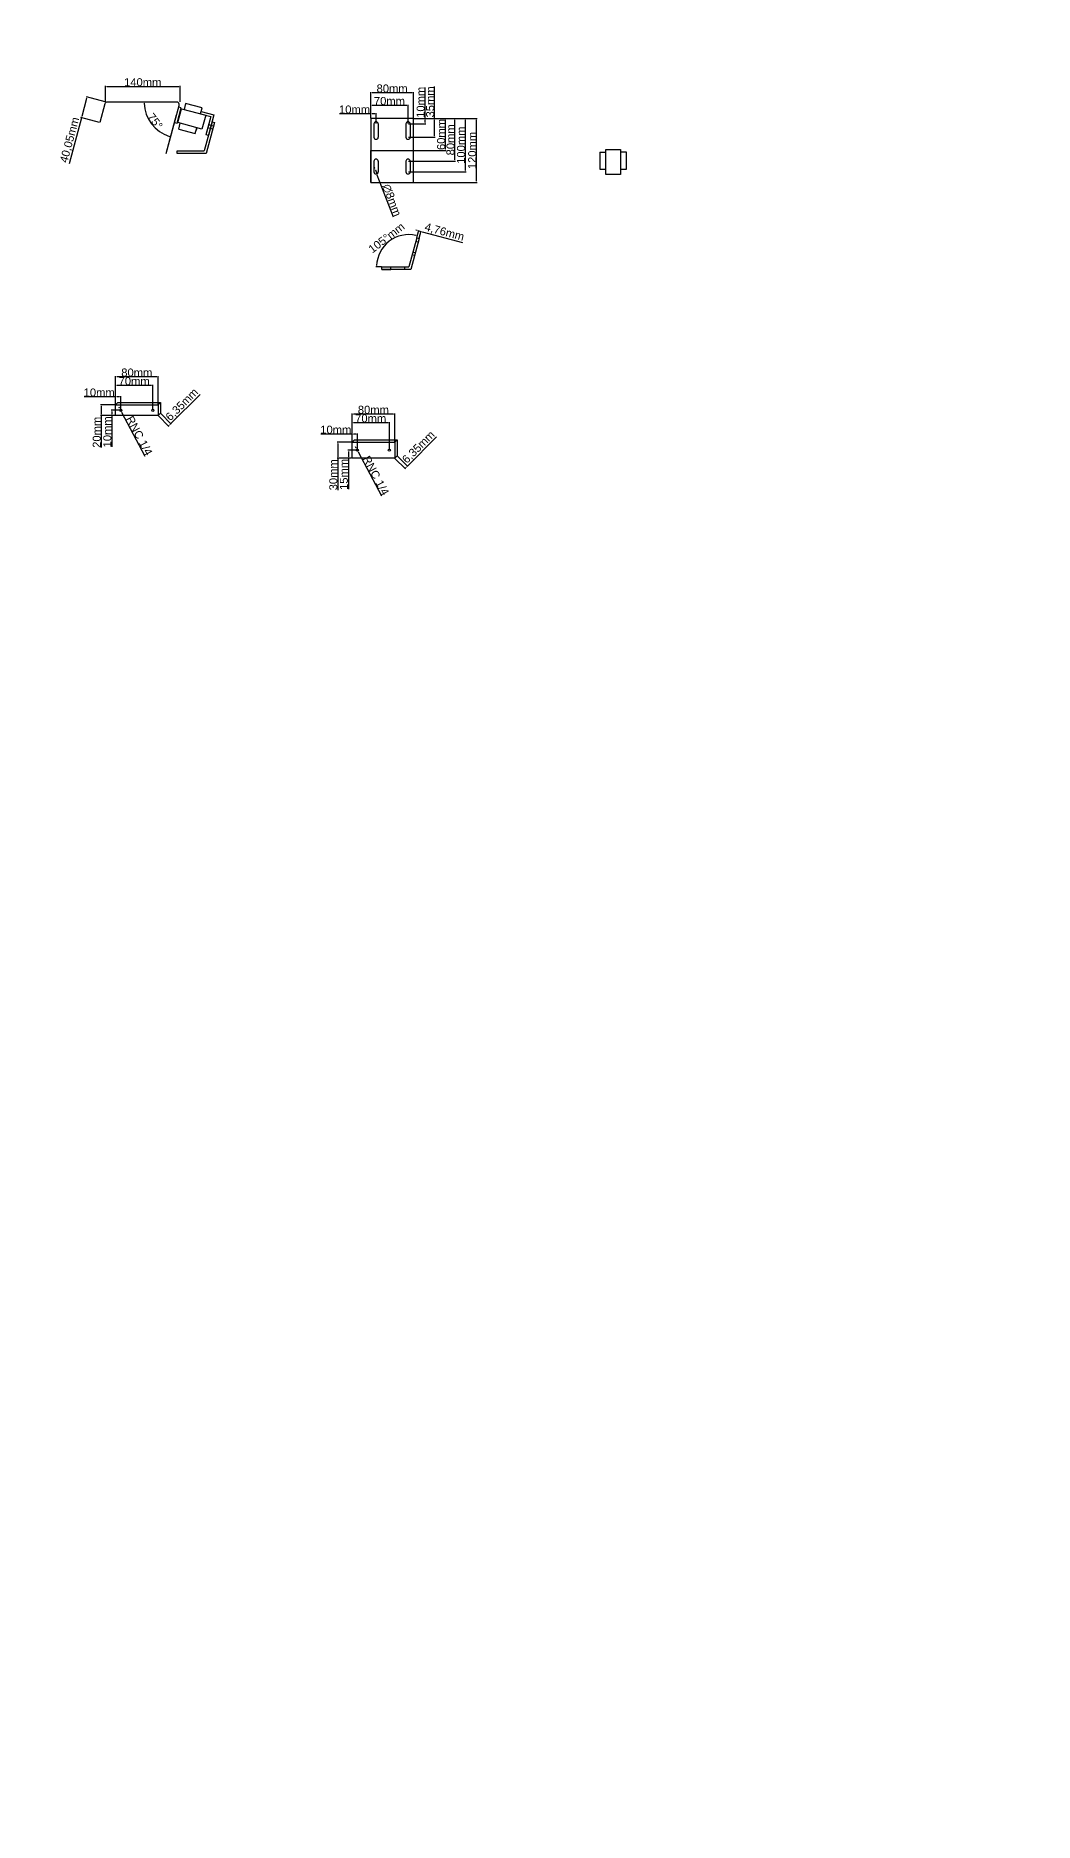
# Model space of a CAD drawing. Header units: centimetres. Extents: x -10816 to 16897, y 31630 to 109107.
# Drawn here: x 11284 to 13155, y 54789 to 58139 of the extents above; entities that cross this region are included whole.
import ezdxf

# ---------------------------------------------------------------- set-up
doc = ezdxf.new("R2010")
doc.units = ezdxf.units.CM
doc.header["$LTSCALE"] = 0.5
doc.styles.get("Standard").update_dxf_attribs({"font": 'arial.ttf'})
doc.dimstyles.new('ISO-25', dxfattribs={"dimtxt": 15, "dimasz": 2.5, "dimexe": 1.25, "dimexo": 0.625, "dimtad": 1, "dimtxsty": 'Standard', "dimcen": 2.5, "dimclrd": 1, "dimclre": 1, "dimadec": 0, "dimazin": 0, "dimtfac": 1, "dimtmove": 0, "dimatfit": 3, "dimfxl": 1, "dimarcsym": 0})

# ---------------------------------------------------------------- blocks, each defined once
blk = doc.blocks.new('*D333')
at = {"color": 1, "lineweight": -2, "transparency": 16777216}
for p, q in [((11433.1, 57446.6), (11405.8, 57446.6)), ((11433.1, 57426.6), (11405.8, 57426.6)), ((11407.1, 57444.1), (11407.1, 57429.1)), ((11407.1, 57426.6), (11407.1, 57366.6))]:
    blk.add_line(p, q, dxfattribs=at)
at = {"color": 1, "transparency": 16777216}
for points in [[(11406.6, 57444.1), (11407.5, 57444.1), (11407.1, 57446.6)], [(11406.6, 57429.1), (11407.5, 57429.1), (11407.1, 57426.6)]]:
    blk.add_solid(points, dxfattribs=at)
at = {"layer": 'Defpoints', "color": 0, "transparency": 16777216}
for p in [(11433.8, 57446.6), (11407.1, 57426.6), (11433.8, 57426.6)]:
    blk.add_point(p, dxfattribs=at)
at = {"color": 0, "transparency": 16777216, "insert": (11398.8, 57395.4), "char_height": 15, "attachment_point": 5, "rotation": 90}
blk.add_mtext('20mm', dxfattribs=at)
blk = doc.blocks.new('*D334')
at = {"color": 1, "lineweight": -2, "transparency": 16777216}
for p, q in [((11537.6, 57411.8), (11592.3, 57466.4)), ((11514.2, 57426.2), (11534, 57406.4)), ((11518.7, 57430.7), (11538.5, 57410.9)), ((11534.9, 57409), (11535.8, 57410))]:
    blk.add_line(p, q, dxfattribs=at)
at = {"color": 1, "transparency": 16777216}
for points in [[(11535.6, 57410.3), (11536.1, 57409.7), (11537.6, 57411.8)], [(11534.6, 57409.3), (11535.2, 57408.7), (11533.1, 57407.3)]]:
    blk.add_solid(points, dxfattribs=at)
at = {"layer": 'Defpoints', "color": 0, "transparency": 16777216}
for p in [(11513.8, 57426.6), (11518.2, 57431.1), (11537.6, 57411.8)]:
    blk.add_point(p, dxfattribs=at)
at = {"color": 0, "transparency": 16777216, "insert": (11559, 57446.8), "char_height": 15, "attachment_point": 5, "rotation": 45}
blk.add_mtext('6,35mm', dxfattribs=at)
blk = doc.blocks.new('*D335')
at = {"color": 1, "lineweight": -2, "transparency": 16777216}
for p, q in [((11433.8, 57461.7), (11375.4, 57461.7)), ((11433.8, 57447.3), (11433.8, 57463)), ((11441.3, 57461.7), (11436.3, 57461.7)), ((11443.8, 57437.3), (11443.8, 57463))]:
    blk.add_line(p, q, dxfattribs=at)
at = {"color": 1, "transparency": 16777216}
for points in [[(11436.3, 57462.1), (11436.3, 57461.3), (11433.8, 57461.7)], [(11441.3, 57462.1), (11441.3, 57461.3), (11443.8, 57461.7)]]:
    blk.add_solid(points, dxfattribs=at)
at = {"layer": 'Defpoints', "color": 0, "transparency": 16777216}
for p in [(11433.8, 57461.7), (11433.8, 57446.6), (11443.8, 57436.6)]:
    blk.add_point(p, dxfattribs=at)
at = {"color": 0, "transparency": 16777216, "insert": (11403.3, 57470), "char_height": 15, "attachment_point": 5}
blk.add_mtext('10mm', dxfattribs=at)
blk = doc.blocks.new('*D336')
at = {"color": 1, "lineweight": -2, "transparency": 16777216}
for p, q in [((11433.8, 57447.3), (11433.8, 57484.3)), ((11501.3, 57483.1), (11436.3, 57483.1)), ((11503.8, 57437.3), (11503.8, 57484.3))]:
    blk.add_line(p, q, dxfattribs=at)
at = {"color": 1, "transparency": 16777216}
for points in [[(11436.3, 57483.5), (11436.3, 57482.6), (11433.8, 57483.1)], [(11501.3, 57483.5), (11501.3, 57482.6), (11503.8, 57483.1)]]:
    blk.add_solid(points, dxfattribs=at)
at = {"layer": 'Defpoints', "color": 0, "transparency": 16777216}
for p in [(11433.8, 57483.1), (11433.8, 57446.6), (11503.8, 57436.6)]:
    blk.add_point(p, dxfattribs=at)
at = {"color": 0, "transparency": 16777216, "insert": (11468.8, 57491.3), "char_height": 15, "attachment_point": 5}
blk.add_mtext('70mm', dxfattribs=at)
blk = doc.blocks.new('*D337')
at = {"color": 1, "lineweight": -2, "transparency": 16777216}
for p, q in [((11433.8, 57447.3), (11433.8, 57500.4)), ((11511.3, 57499.1), (11436.3, 57499.1)), ((11513.8, 57447.3), (11513.8, 57500.4))]:
    blk.add_line(p, q, dxfattribs=at)
at = {"color": 1, "transparency": 16777216}
for points in [[(11436.3, 57499.5), (11436.3, 57498.7), (11433.8, 57499.1)], [(11511.3, 57499.5), (11511.3, 57498.7), (11513.8, 57499.1)]]:
    blk.add_solid(points, dxfattribs=at)
at = {"layer": 'Defpoints', "color": 0, "transparency": 16777216}
for p in [(11433.8, 57499.1), (11433.8, 57446.6), (11513.8, 57446.6)]:
    blk.add_point(p, dxfattribs=at)
at = {"color": 0, "transparency": 16777216, "insert": (11473.8, 57507.4), "char_height": 15, "attachment_point": 5}
blk.add_mtext('80mm', dxfattribs=at)
blk = doc.blocks.new('*D338')
at = {"color": 1, "lineweight": -2, "transparency": 16777216}
for p, q in [((11443.1, 57436.6), (11425.6, 57436.6)), ((11433.1, 57426.6), (11425.6, 57426.6)), ((11426.9, 57434.1), (11426.9, 57429.1)), ((11426.9, 57426.6), (11426.9, 57368.3))]:
    blk.add_line(p, q, dxfattribs=at)
at = {"color": 1, "transparency": 16777216}
for points in [[(11426.5, 57434.1), (11427.3, 57434.1), (11426.9, 57436.6)], [(11426.5, 57429.1), (11427.3, 57429.1), (11426.9, 57426.6)]]:
    blk.add_solid(points, dxfattribs=at)
at = {"layer": 'Defpoints', "color": 0, "transparency": 16777216}
for p in [(11426.9, 57426.6), (11433.8, 57426.6), (11443.8, 57436.6)]:
    blk.add_point(p, dxfattribs=at)
at = {"color": 0, "transparency": 16777216, "insert": (11418.6, 57396.2), "char_height": 15, "attachment_point": 5, "rotation": 90}
blk.add_mtext('10mm', dxfattribs=at)
blk = doc.blocks.new('*D339')
at = {"color": 1, "lineweight": -2, "transparency": 16777216}
for p, q in [((11441.6, 57440.6), (11440.5, 57442.8)), ((11442.8, 57438.4), (11444.7, 57434.9)), ((11489.6, 57350.2), (11445.9, 57432.7))]:
    blk.add_line(p, q, dxfattribs=at)
at = {"color": 1, "transparency": 16777216}
for points in [[(11442, 57440.8), (11441.3, 57440.4), (11442.8, 57438.4)], [(11446.2, 57432.9), (11445.5, 57432.5), (11444.7, 57434.9)]]:
    blk.add_solid(points, dxfattribs=at)
at = {"layer": 'Defpoints', "color": 0, "transparency": 16777216}
for p in [(11442.8, 57438.4), (11444.7, 57434.9)]:
    blk.add_point(p, dxfattribs=at)
at = {"color": 0, "transparency": 16777216, "insert": (11478.5, 57389), "char_height": 15, "attachment_point": 5, "rotation": 297.9621}
blk.add_mtext('RNC 1/4', dxfattribs=at)
blk = doc.blocks.new('*D308')
at = {"color": 1, "lineweight": -2, "transparency": 16777216}
for p, q in [((11414.9, 58015.3), (11414.9, 58044.7)), ((11417.4, 58043.5), (11552.4, 58043.5)), ((11554.9, 58015.3), (11554.9, 58044.7))]:
    blk.add_line(p, q, dxfattribs=at)
at = {"color": 1, "transparency": 16777216}
for points in [[(11417.4, 58043.9), (11417.4, 58043), (11414.9, 58043.5)], [(11552.4, 58043.9), (11552.4, 58043), (11554.9, 58043.5)]]:
    blk.add_solid(points, dxfattribs=at)
at = {"layer": 'Defpoints', "color": 0, "transparency": 16777216}
for p in [(11414.9, 58014.7), (11554.9, 58043.5), (11554.9, 58014.7)]:
    blk.add_point(p, dxfattribs=at)
at = {"color": 0, "transparency": 16777216, "insert": (11484.9, 58051.7), "char_height": 15, "attachment_point": 5}
blk.add_mtext('140mm', dxfattribs=at)
blk = doc.blocks.new('*D340')
at = {"color": 1, "lineweight": -2, "transparency": 16777216}
for p, q in [((11379.8, 58021.5), (11370.8, 57987.7)), ((11414.4, 58014.9), (11379.3, 58024.3)), ((11370.1, 57985.3), (11347, 57898.8)), ((11404, 57976.2), (11368.9, 57985.6))]:
    blk.add_line(p, q, dxfattribs=at)
at = {"color": 1, "transparency": 16777216}
for points in [[(11379.4, 58021.7), (11380.2, 58021.4), (11380.5, 58024)], [(11370.4, 57987.8), (11371.2, 57987.6), (11370.1, 57985.3)]]:
    blk.add_solid(points, dxfattribs=at)
at = {"layer": 'Defpoints', "color": 0, "transparency": 16777216}
for p in [(11415, 58014.7), (11370.1, 57985.3), (11404.6, 57976)]:
    blk.add_point(p, dxfattribs=at)
at = {"color": 0, "transparency": 16777216, "insert": (11348.9, 57943.3), "char_height": 15, "attachment_point": 5, "rotation": 75}
blk.add_mtext('40,05mm', dxfattribs=at)
blk = doc.blocks.new('*D341')
at = {"color": 1, "lineweight": -2, "transparency": 16777216}
blk.add_arc((11554.9, 58014.7), 67.5, 182.123, 252.877, dxfattribs=at)
at = {"color": 1, "transparency": 16777216}
for points in [[(11487.1, 58012.2), (11487.9, 58012.2), (11487.5, 58014.7)], [(11535.2, 57950.6), (11535, 57949.8), (11537.5, 57949.5)]]:
    blk.add_solid(points, dxfattribs=at)
at = {"layer": 'Defpoints', "color": 0, "transparency": 16777216}
for p in [(11418.8, 58014.7), (11548.4, 58014.7), (11493.8, 57986.2), (11553.3, 58008.4), (11529.1, 57918.1)]:
    blk.add_point(p, dxfattribs=at)
at = {"color": 0, "transparency": 16777216, "insert": (11508, 57978.6), "char_height": 15, "attachment_point": 5, "rotation": 307.5}
blk.add_mtext('75°', dxfattribs=at)
blk = doc.blocks.new('*D314')
at = {"color": 1, "lineweight": -2, "transparency": 16777216}
for p, q in [((11912.2, 57992.3), (11853.8, 57992.3)), ((11912.2, 57984.3), (11912.2, 57993.6)), ((11919.7, 57992.3), (11914.7, 57992.3)), ((11922.2, 57974.3), (11922.2, 57993.6))]:
    blk.add_line(p, q, dxfattribs=at)
at = {"color": 1, "transparency": 16777216}
for points in [[(11914.7, 57992.8), (11914.7, 57991.9), (11912.2, 57992.3)], [(11919.7, 57992.8), (11919.7, 57991.9), (11922.2, 57992.3)]]:
    blk.add_solid(points, dxfattribs=at)
at = {"layer": 'Defpoints', "color": 0, "transparency": 16777216}
for p in [(11912.2, 57992.3), (11912.2, 57983.7), (11922.2, 57973.7)]:
    blk.add_point(p, dxfattribs=at)
at = {"color": 0, "transparency": 16777216, "insert": (11881.8, 58000.6), "char_height": 15, "attachment_point": 5}
blk.add_mtext('10mm', dxfattribs=at)
blk = doc.blocks.new('*D315')
at = {"color": 1, "lineweight": -2, "transparency": 16777216}
for p, q in [((11912.2, 57984.3), (11912.2, 58009.5)), ((11979.7, 58008.3), (11914.7, 58008.3)), ((11982.2, 57974.3), (11982.2, 58009.5))]:
    blk.add_line(p, q, dxfattribs=at)
at = {"color": 1, "transparency": 16777216}
for points in [[(11914.7, 58008.7), (11914.7, 58007.8), (11912.2, 58008.3)], [(11979.7, 58008.7), (11979.7, 58007.8), (11982.2, 58008.3)]]:
    blk.add_solid(points, dxfattribs=at)
at = {"layer": 'Defpoints', "color": 0, "transparency": 16777216}
for p in [(11912.2, 58008.3), (11912.2, 57983.7), (11982.2, 57973.7)]:
    blk.add_point(p, dxfattribs=at)
at = {"color": 0, "transparency": 16777216, "insert": (11947.2, 58016.5), "char_height": 15, "attachment_point": 5}
blk.add_mtext('70mm', dxfattribs=at)
blk = doc.blocks.new('*D316')
at = {"color": 1, "lineweight": -2, "transparency": 16777216}
for p, q in [((11912.2, 57984.3), (11912.2, 58032.9)), ((11989.7, 58031.7), (11914.7, 58031.7)), ((11992.2, 57984.3), (11992.2, 58032.9))]:
    blk.add_line(p, q, dxfattribs=at)
at = {"color": 1, "transparency": 16777216}
for points in [[(11914.7, 58032.1), (11914.7, 58031.3), (11912.2, 58031.7)], [(11989.7, 58032.1), (11989.7, 58031.3), (11992.2, 58031.7)]]:
    blk.add_solid(points, dxfattribs=at)
at = {"layer": 'Defpoints', "color": 0, "transparency": 16777216}
for p in [(11912.2, 58031.7), (11912.2, 57983.7), (11992.2, 57983.7)]:
    blk.add_point(p, dxfattribs=at)
at = {"color": 0, "transparency": 16777216, "insert": (11952.2, 58040), "char_height": 15, "attachment_point": 5}
blk.add_mtext('80mm', dxfattribs=at)
blk = doc.blocks.new('*D317')
at = {"color": 1, "lineweight": -2, "transparency": 16777216}
for p, q in [((12014.1, 57983.7), (12014.1, 58042.1)), ((11992.8, 57983.7), (12015.3, 57983.7)), ((12014.1, 57976.2), (12014.1, 57981.2)), ((11982.8, 57973.7), (12015.3, 57973.7))]:
    blk.add_line(p, q, dxfattribs=at)
at = {"color": 1, "transparency": 16777216}
for points in [[(12013.7, 57981.2), (12014.5, 57981.2), (12014.1, 57983.7)], [(12013.7, 57976.2), (12014.5, 57976.2), (12014.1, 57973.7)]]:
    blk.add_solid(points, dxfattribs=at)
at = {"layer": 'Defpoints', "color": 0, "transparency": 16777216}
for p in [(11992.2, 57983.7), (12014.1, 57983.7), (11982.2, 57973.7)]:
    blk.add_point(p, dxfattribs=at)
at = {"color": 0, "transparency": 16777216, "insert": (12005.8, 58014.1), "char_height": 15, "attachment_point": 5, "rotation": 90}
blk.add_mtext('10mm', dxfattribs=at)
blk = doc.blocks.new('*D318')
at = {"color": 1, "lineweight": -2, "transparency": 16777216}
for p, q in [((12031.7, 57983.7), (12031.7, 58043.5)), ((11992.8, 57983.7), (12033, 57983.7)), ((12031.7, 57951.2), (12031.7, 57981.2)), ((11982.8, 57948.7), (12033, 57948.7))]:
    blk.add_line(p, q, dxfattribs=at)
at = {"color": 1, "transparency": 16777216}
for points in [[(12031.3, 57981.2), (12032.2, 57981.2), (12031.7, 57983.7)], [(12031.3, 57951.2), (12032.2, 57951.2), (12031.7, 57948.7)]]:
    blk.add_solid(points, dxfattribs=at)
at = {"layer": 'Defpoints', "color": 0, "transparency": 16777216}
for p in [(11992.2, 57983.7), (12031.7, 57983.7), (11982.2, 57948.7)]:
    blk.add_point(p, dxfattribs=at)
at = {"color": 0, "transparency": 16777216, "insert": (12023.5, 58014.8), "char_height": 15, "attachment_point": 5, "rotation": 90}
blk.add_mtext('35mm', dxfattribs=at)
blk = doc.blocks.new('*D319')
at = {"color": 1, "lineweight": -2, "transparency": 16777216}
for p, q in [((11992.8, 57983.7), (12053.6, 57983.7)), ((12052.4, 57926.2), (12052.4, 57981.2)), ((11992.8, 57923.7), (12053.6, 57923.7))]:
    blk.add_line(p, q, dxfattribs=at)
at = {"color": 1, "transparency": 16777216}
for points in [[(12051.9, 57981.2), (12052.8, 57981.2), (12052.4, 57983.7)], [(12051.9, 57926.2), (12052.8, 57926.2), (12052.4, 57923.7)]]:
    blk.add_solid(points, dxfattribs=at)
at = {"layer": 'Defpoints', "color": 0, "transparency": 16777216}
for p in [(11992.2, 57983.7), (12052.4, 57983.7), (11992.2, 57923.7)]:
    blk.add_point(p, dxfattribs=at)
at = {"color": 0, "transparency": 16777216, "insert": (12044.1, 57953.7), "char_height": 15, "attachment_point": 5, "rotation": 90}
blk.add_mtext('60mm', dxfattribs=at)
blk = doc.blocks.new('*D320')
at = {"color": 1, "lineweight": -2, "transparency": 16777216}
for p, q in [((11992.8, 57983.7), (12071.3, 57983.7)), ((12070, 57906.2), (12070, 57981.2)), ((11982.8, 57903.7), (12071.3, 57903.7))]:
    blk.add_line(p, q, dxfattribs=at)
at = {"color": 1, "transparency": 16777216}
for points in [[(12069.6, 57981.2), (12070.4, 57981.2), (12070, 57983.7)], [(12069.6, 57906.2), (12070.4, 57906.2), (12070, 57903.7)]]:
    blk.add_solid(points, dxfattribs=at)
at = {"layer": 'Defpoints', "color": 0, "transparency": 16777216}
for p in [(11992.2, 57983.7), (12070, 57983.7), (11982.2, 57903.7)]:
    blk.add_point(p, dxfattribs=at)
at = {"color": 0, "transparency": 16777216, "insert": (12061.7, 57943.7), "char_height": 15, "attachment_point": 5, "rotation": 90}
blk.add_mtext('80mm', dxfattribs=at)
blk = doc.blocks.new('*D321')
at = {"color": 1, "lineweight": -2, "transparency": 16777216}
for p, q in [((11992.8, 57983.7), (12090.9, 57983.7)), ((12089.7, 57886.2), (12089.7, 57981.2)), ((11982.8, 57883.7), (12090.9, 57883.7))]:
    blk.add_line(p, q, dxfattribs=at)
at = {"color": 1, "transparency": 16777216}
for points in [[(12089.3, 57981.2), (12090.1, 57981.2), (12089.7, 57983.7)], [(12089.3, 57886.2), (12090.1, 57886.2), (12089.7, 57883.7)]]:
    blk.add_solid(points, dxfattribs=at)
at = {"layer": 'Defpoints', "color": 0, "transparency": 16777216}
for p in [(11992.2, 57983.7), (12089.7, 57983.7), (11982.2, 57883.7)]:
    blk.add_point(p, dxfattribs=at)
at = {"color": 0, "transparency": 16777216, "insert": (12081.4, 57933.7), "char_height": 15, "attachment_point": 5, "rotation": 90}
blk.add_mtext('100mm', dxfattribs=at)
blk = doc.blocks.new('*D322')
at = {"color": 1, "lineweight": -2, "transparency": 16777216}
for p, q in [((11992.8, 57983.7), (12111.8, 57983.7)), ((12110.6, 57866.2), (12110.6, 57981.2)), ((11992.8, 57863.7), (12111.8, 57863.7))]:
    blk.add_line(p, q, dxfattribs=at)
at = {"color": 1, "transparency": 16777216}
for points in [[(12110.2, 57981.2), (12111, 57981.2), (12110.6, 57983.7)], [(12110.2, 57866.2), (12111, 57866.2), (12110.6, 57863.7)]]:
    blk.add_solid(points, dxfattribs=at)
at = {"layer": 'Defpoints', "color": 0, "transparency": 16777216}
for p in [(11992.2, 57983.7), (12110.6, 57983.7), (11992.2, 57863.7)]:
    blk.add_point(p, dxfattribs=at)
at = {"color": 0, "transparency": 16777216, "insert": (12102.3, 57923.7), "char_height": 15, "attachment_point": 5, "rotation": 90}
blk.add_mtext('120mm', dxfattribs=at)
blk = doc.blocks.new('*D323')
at = {"color": 1, "lineweight": -2, "transparency": 16777216}
for p, q in [((11919.9, 57889.8), (11919, 57892.1)), ((11920.8, 57887.5), (11923.6, 57880)), ((11954.5, 57798.6), (11924.5, 57877.6))]:
    blk.add_line(p, q, dxfattribs=at)
at = {"color": 1, "transparency": 16777216}
for points in [[(11920.3, 57889.9), (11919.5, 57889.6), (11920.8, 57887.5)], [(11924.9, 57877.8), (11924.1, 57877.5), (11923.6, 57880)]]:
    blk.add_solid(points, dxfattribs=at)
at = {"layer": 'Defpoints', "color": 0, "transparency": 16777216}
for p in [(11920.8, 57887.5), (11923.6, 57880)]:
    blk.add_point(p, dxfattribs=at)
at = {"color": 0, "transparency": 16777216, "insert": (11951.7, 57830.6), "char_height": 15, "attachment_point": 5, "rotation": 290.812}
blk.add_mtext('∅8mm', dxfattribs=at)
blk = doc.blocks.new('*D324')
at = {"color": 1, "lineweight": -2, "transparency": 16777216}
for p, q in [((11998.4, 57760.6), (11999.6, 57765.2)), ((11932.1, 57705.5), (11921.9, 57705.5))]:
    blk.add_line(p, q, dxfattribs=at)
blk.add_arc((11983.6, 57705.5), 60.5, 77.3663, 177.6337, dxfattribs=at)
at = {"color": 1, "transparency": 16777216}
for points in [[(11997, 57764.9), (11996.8, 57764.1), (11999.3, 57763.9)], [(11923.6, 57708), (11922.7, 57708), (11923.1, 57705.5)]]:
    blk.add_solid(points, dxfattribs=at)
at = {"layer": 'Defpoints', "color": 0, "transparency": 16777216}
for p in [(11962.9, 57762.4), (11998.3, 57760), (11932.7, 57705.5), (11983.6, 57705.5), (11983.6, 57705.5)]:
    blk.add_point(p, dxfattribs=at)
at = {"color": 0, "transparency": 16777216, "insert": (11941.7, 57760.1), "char_height": 15, "attachment_point": 5, "rotation": 37.5}
blk.add_mtext('105°mm', dxfattribs=at)
blk = doc.blocks.new('*D325')
at = {"color": 1, "lineweight": -2, "transparency": 16777216}
for p, q in [((11876.4, 57376.8), (11849.1, 57376.8)), ((11876.4, 57346.8), (11849.1, 57346.8)), ((11850.4, 57374.3), (11850.4, 57349.3)), ((11850.4, 57346.8), (11850.4, 57287.1))]:
    blk.add_line(p, q, dxfattribs=at)
at = {"color": 1, "transparency": 16777216}
for points in [[(11850, 57374.3), (11850.8, 57374.3), (11850.4, 57376.8)], [(11850, 57349.3), (11850.8, 57349.3), (11850.4, 57346.8)]]:
    blk.add_solid(points, dxfattribs=at)
at = {"layer": 'Defpoints', "color": 0, "transparency": 16777216}
for p in [(11850.4, 57346.8), (11877.1, 57376.8), (11877.1, 57346.8)]:
    blk.add_point(p, dxfattribs=at)
at = {"color": 0, "transparency": 16777216, "insert": (11842.1, 57315.7), "char_height": 15, "attachment_point": 5, "rotation": 90}
blk.add_mtext('30mm', dxfattribs=at)
blk = doc.blocks.new('*D326')
at = {"color": 1, "lineweight": -2, "transparency": 16777216}
for p, q in [((11980.9, 57332), (12035.6, 57386.6)), ((11957.5, 57346.4), (11977.3, 57326.6)), ((11962, 57350.9), (11981.8, 57331.1)), ((11978.2, 57329.2), (11979.2, 57330.2))]:
    blk.add_line(p, q, dxfattribs=at)
at = {"color": 1, "transparency": 16777216}
for points in [[(11977.9, 57329.5), (11978.5, 57328.9), (11976.4, 57327.5)], [(11978.9, 57330.5), (11979.5, 57329.9), (11980.9, 57332)]]:
    blk.add_solid(points, dxfattribs=at)
at = {"layer": 'Defpoints', "color": 0, "transparency": 16777216}
for p in [(11957.1, 57346.8), (11961.6, 57351.3), (11980.9, 57332)]:
    blk.add_point(p, dxfattribs=at)
at = {"color": 0, "transparency": 16777216, "insert": (12002.3, 57367), "char_height": 15, "attachment_point": 5, "rotation": 45}
blk.add_mtext('6,35mm', dxfattribs=at)
blk = doc.blocks.new('*D327')
at = {"color": 1, "lineweight": -2, "transparency": 16777216}
for p, q in [((11877.1, 57391.9), (11818.7, 57391.9)), ((11877.1, 57377.5), (11877.1, 57393.2)), ((11884.6, 57391.9), (11879.6, 57391.9)), ((11887.1, 57362.5), (11887.1, 57393.2))]:
    blk.add_line(p, q, dxfattribs=at)
at = {"color": 1, "transparency": 16777216}
for points in [[(11879.6, 57392.3), (11879.6, 57391.5), (11877.1, 57391.9)], [(11884.6, 57392.3), (11884.6, 57391.5), (11887.1, 57391.9)]]:
    blk.add_solid(points, dxfattribs=at)
at = {"layer": 'Defpoints', "color": 0, "transparency": 16777216}
for p in [(11877.1, 57391.9), (11877.1, 57376.8), (11887.1, 57361.8)]:
    blk.add_point(p, dxfattribs=at)
at = {"color": 0, "transparency": 16777216, "insert": (11846.7, 57400.2), "char_height": 15, "attachment_point": 5}
blk.add_mtext('10mm', dxfattribs=at)
blk = doc.blocks.new('*D328')
at = {"color": 1, "lineweight": -2, "transparency": 16777216}
for p, q in [((11877.1, 57377.5), (11877.1, 57414.5)), ((11944.6, 57413.3), (11879.6, 57413.3)), ((11947.1, 57362.5), (11947.1, 57414.5))]:
    blk.add_line(p, q, dxfattribs=at)
at = {"color": 1, "transparency": 16777216}
for points in [[(11879.6, 57413.7), (11879.6, 57412.8), (11877.1, 57413.3)], [(11944.6, 57413.7), (11944.6, 57412.8), (11947.1, 57413.3)]]:
    blk.add_solid(points, dxfattribs=at)
at = {"layer": 'Defpoints', "color": 0, "transparency": 16777216}
for p in [(11877.1, 57413.3), (11877.1, 57376.8), (11947.1, 57361.8)]:
    blk.add_point(p, dxfattribs=at)
at = {"color": 0, "transparency": 16777216, "insert": (11912.1, 57421.5), "char_height": 15, "attachment_point": 5}
blk.add_mtext('70mm', dxfattribs=at)
blk = doc.blocks.new('*D329')
at = {"color": 1, "lineweight": -2, "transparency": 16777216}
for p, q in [((11877.1, 57377.5), (11877.1, 57430.6)), ((11954.6, 57429.3), (11879.6, 57429.3)), ((11957.1, 57377.5), (11957.1, 57430.6))]:
    blk.add_line(p, q, dxfattribs=at)
at = {"color": 1, "transparency": 16777216}
for points in [[(11879.6, 57429.7), (11879.6, 57428.9), (11877.1, 57429.3)], [(11954.6, 57429.7), (11954.6, 57428.9), (11957.1, 57429.3)]]:
    blk.add_solid(points, dxfattribs=at)
at = {"layer": 'Defpoints', "color": 0, "transparency": 16777216}
for p in [(11877.1, 57429.3), (11877.1, 57376.8), (11957.1, 57376.8)]:
    blk.add_point(p, dxfattribs=at)
at = {"color": 0, "transparency": 16777216, "insert": (11917.1, 57437.6), "char_height": 15, "attachment_point": 5}
blk.add_mtext('80mm', dxfattribs=at)
blk = doc.blocks.new('*D330')
at = {"color": 1, "lineweight": -2, "transparency": 16777216}
for p, q in [((11886.4, 57361.8), (11869, 57361.8)), ((11876.4, 57346.8), (11869, 57346.8)), ((11870.2, 57359.3), (11870.2, 57349.3)), ((11870.2, 57346.8), (11870.2, 57288.5))]:
    blk.add_line(p, q, dxfattribs=at)
at = {"color": 1, "transparency": 16777216}
for points in [[(11869.8, 57359.3), (11870.6, 57359.3), (11870.2, 57361.8)], [(11869.8, 57349.3), (11870.6, 57349.3), (11870.2, 57346.8)]]:
    blk.add_solid(points, dxfattribs=at)
at = {"layer": 'Defpoints', "color": 0, "transparency": 16777216}
for p in [(11870.2, 57346.8), (11877.1, 57346.8), (11887.1, 57361.8)]:
    blk.add_point(p, dxfattribs=at)
at = {"color": 0, "transparency": 16777216, "insert": (11861.9, 57316.4), "char_height": 15, "attachment_point": 5, "rotation": 90}
blk.add_mtext('15mm', dxfattribs=at)
blk = doc.blocks.new('*D331')
at = {"color": 1, "lineweight": -2, "transparency": 16777216}
for p, q in [((11885, 57365.8), (11883.8, 57368)), ((11886.1, 57363.6), (11888, 57360.1)), ((11932.9, 57275.4), (11889.2, 57357.9))]:
    blk.add_line(p, q, dxfattribs=at)
at = {"color": 1, "transparency": 16777216}
for points in [[(11885.3, 57366), (11884.6, 57365.6), (11886.1, 57363.6)], [(11889.6, 57358.1), (11888.8, 57357.7), (11888, 57360.1)]]:
    blk.add_solid(points, dxfattribs=at)
at = {"layer": 'Defpoints', "color": 0, "transparency": 16777216}
for p in [(11886.1, 57363.6), (11888, 57360.1)]:
    blk.add_point(p, dxfattribs=at)
at = {"color": 0, "transparency": 16777216, "insert": (11921.8, 57314.2), "char_height": 15, "attachment_point": 5, "rotation": 297.9621}
blk.add_mtext('RNC 1/4', dxfattribs=at)
blk = doc.blocks.new('*D332')
at = {"color": 1, "lineweight": -2, "transparency": 16777216}
for p, q in [((11999.3, 57773.7), (11996.9, 57774.3)), ((11998.4, 57760.6), (12002.1, 57774.2)), ((12001.7, 57773), (12006.3, 57771.8)), ((12003, 57759.4), (12006.7, 57773)), ((12008.8, 57771.2), (12083.9, 57751))]:
    blk.add_line(p, q, dxfattribs=at)
at = {"color": 1, "transparency": 16777216}
for points in [[(11999.4, 57774.1), (11999.2, 57773.3), (12001.7, 57773)], [(12008.9, 57771.6), (12008.7, 57770.8), (12006.3, 57771.8)]]:
    blk.add_solid(points, dxfattribs=at)
at = {"layer": 'Defpoints', "color": 0, "transparency": 16777216}
for p in [(11998.3, 57760), (12002.9, 57758.8), (12006.3, 57771.8)]:
    blk.add_point(p, dxfattribs=at)
at = {"color": 0, "transparency": 16777216, "insert": (12050.1, 57770.1), "char_height": 15, "attachment_point": 5, "rotation": 345}
blk.add_mtext('4,76mm', dxfattribs=at)
blk = doc.blocks.new('*D423')
at = {"color": 1, "lineweight": -2, "transparency": 16777216}
for p, q in [((576.8, 61225.5), (574.3, 61225.5)), ((579.3, 61218.5), (579.3, 61226.8)), ((579.3, 61225.5), (584, 61225.5)), ((584, 61218.5), (584, 61226.8)), ((586.5, 61225.5), (664.4, 61225.5)), ((16014, 54809.9), (16164.7, 54960.6)), ((16184.8, 54944.1), (16165.6, 54963.3)), ((16030.5, 54789.8), (16011.3, 54809))]:
    blk.add_line(p, q, dxfattribs=at)
at = {"color": 1, "transparency": 16777216}
for points in [[(576.8, 61225.9), (576.8, 61225.1), (579.3, 61225.5)], [(586.5, 61225.9), (586.5, 61225.1), (584, 61225.5)], [(16164.4, 54960.9), (16165, 54960.4), (16166.5, 54962.4)], [(16013.7, 54810.2), (16014.3, 54809.6), (16012.2, 54808.1)]]:
    blk.add_solid(points, dxfattribs=at)
at = {"layer": 'Defpoints', "color": 0, "transparency": 16777216}
for p in [(579.3, 61217.9), (584, 61225.5), (584, 61217.9), (16166.5, 54962.4), (16185.2, 54943.7), (16030.9, 54789.4)]:
    blk.add_point(p, dxfattribs=at)
at = {"color": 0, "transparency": 16777216, "insert": (626.7, 61235.2), "char_height": 15, "attachment_point": 5}
blk.add_mtext('4,76mm', dxfattribs=at)
at = {"color": 0, "transparency": 16777216, "insert": (16083.5, 54891.1), "char_height": 15, "attachment_point": 5, "rotation": 45}
blk.add_mtext('250mm', dxfattribs=at)

msp = doc.modelspace()

# ---------------------------------------------------------------- linework, layer by layer
for p, q in [((11548.43, 58014.677), (11418.782, 58014.677)), ((11413.953, 58010.971), (11404.593, 57976.04)), ((11529.064, 57918.084), (11553.259, 58008.383)), ((11529.064, 57918.084), (11548.475, 57990.529)), ((11549.191, 57974.808), (11556.955, 58003.786)), ((11550.545, 57975.998), (11557.533, 58002.078)), ((11556.955, 58003.786), (11552.358, 58005.018)), ((11557.533, 58002.078), (11602.932, 57989.914)), ((11565.339, 58011.892), (11562.363, 58000.784)), ((11596.249, 58003.61), (11565.339, 58011.892)), ((11593.272, 57992.502), (11596.249, 58003.61)), ((11593.272, 57992.502), (11594.502, 57997.09)), ((11593.272, 57992.502), (11612.591, 57987.325)), ((11593.272, 57992.502), (11612.591, 57987.325)), ((11594.502, 57997.09), (11613.82, 57991.913)), ((11594.502, 57997.09), (11618.418, 57990.682)), ((11602.932, 57989.914), (11595.943, 57963.834)), ((11612.591, 57987.325), (11603.467, 57953.276)), ((11618.418, 57990.682), (11607.094, 57948.418)), ((11618.418, 57990.682), (11608.065, 57952.044)), ((11912.174, 57983.72), (11912.174, 57863.72)), ((11992.174, 57983.72), (11912.174, 57983.72)), ((11992.174, 57863.72), (11992.174, 57983.72)), ((11529.064, 57918.084), (11544.593, 57976.04)), ((11544.593, 57976.04), (11549.191, 57974.808)), ((11595.943, 57963.834), (11550.545, 57975.998)), ((11552.398, 57963.596), (11555.375, 57974.704)), ((11552.398, 57963.596), (11583.308, 57955.314)), ((11583.308, 57955.314), (11586.284, 57966.422)), ((11586.284, 57966.422), (11585.055, 57961.834)), ((11614.858, 57977.396), (11600.241, 57922.844)), ((11607.672, 57968.969), (11603.467, 57953.276)), ((11608.065, 57952.044), (11603.467, 57953.276)), ((11619.456, 57976.164), (11603.894, 57918.084)), ((11608.449, 57971.867), (11606.896, 57966.071)), ((11616.091, 57963.607), (11606.896, 57966.071)), ((11617.644, 57969.403), (11608.449, 57971.867)), ((11614.858, 57977.396), (11619.456, 57976.164)), ((11619.456, 57976.164), (11617.644, 57969.403)), ((11918.174, 57973.72), (11918.174, 57948.72)), ((11926.174, 57973.72), (11926.174, 57948.72)), ((11978.174, 57973.72), (11978.174, 57948.72)), ((11986.174, 57973.72), (11986.174, 57948.72)), ((11549.318, 57918.084), (11549.318, 57922.844)), ((11549.318, 57922.844), (11600.241, 57922.844)), ((11603.894, 57918.084), (11549.318, 57918.084)), ((11912.174, 57863.72), (11912.174, 57923.72)), ((12341.473, 57920.664), (12341.473, 57888.664)), ((12341.473, 57920.664), (12352.973, 57920.664)), ((12352.973, 57878.664), (12352.973, 57925.664)), ((12352.973, 57925.664), (12379.973, 57925.664)), ((12379.973, 57925.664), (12379.973, 57878.664)), ((12391.473, 57920.664), (12379.973, 57920.664)), ((12391.473, 57888.664), (12391.473, 57920.664)), ((11912.174, 57863.72), (11912.174, 57893.72)), ((11918.174, 57903.72), (11918.174, 57883.72)), ((11926.174, 57903.72), (11926.174, 57883.72)), ((11978.174, 57903.72), (11978.174, 57883.72)), ((11986.174, 57903.72), (11986.174, 57883.72)), ((12341.473, 57888.664), (12352.973, 57888.664)), ((12379.973, 57888.664), (12391.473, 57888.664)), ((11912.174, 57863.72), (11992.174, 57863.72)), ((12379.973, 57878.664), (12352.973, 57878.664)), ((11998.259, 57760.024), (11983.642, 57705.472)), ((12002.857, 57758.792), (11987.295, 57700.712)), ((12001.045, 57752.03), (11996.447, 57753.262)), ((11998.259, 57760.024), (12002.857, 57758.792)), ((12002.857, 57758.792), (12001.045, 57752.03)), ((11994.283, 57726.792), (11989.685, 57728.024)), ((11995.61, 57731.746), (11991.012, 57732.978)), ((11932.719, 57700.712), (11932.719, 57705.472)), ((11932.719, 57705.472), (11983.642, 57705.472)), ((11987.295, 57700.712), (11932.719, 57700.712)), ((11932.719, 57700.712), (11949.719, 57700.712)), ((11949.719, 57700.712), (11949.719, 57705.472)), ((11975.719, 57705.472), (11975.719, 57700.712)), ((11433.758, 57446.639), (11438.248, 57451.13)), ((11433.758, 57426.639), (11433.758, 57446.639)), ((11433.758, 57446.639), (11513.758, 57446.639)), ((11438.248, 57451.13), (11518.248, 57451.13)), ((11513.758, 57446.639), (11518.248, 57451.13)), ((11513.758, 57446.639), (11513.758, 57426.639)), ((11518.248, 57451.13), (11518.248, 57431.13)), ((11513.758, 57426.639), (11433.758, 57426.639)), ((11513.758, 57426.639), (11518.248, 57431.13)), ((11877.074, 57376.838), (11881.565, 57381.328)), ((11881.565, 57381.328), (11961.565, 57381.328)), ((11957.074, 57376.838), (11961.565, 57381.328)), ((11961.565, 57381.328), (11961.565, 57351.328)), ((11877.074, 57346.838), (11877.074, 57376.838)), ((11877.074, 57376.838), (11957.074, 57376.838)), ((11957.074, 57346.838), (11877.074, 57346.838)), ((11957.074, 57376.838), (11957.074, 57346.838)), ((11957.074, 57346.838), (11961.565, 57351.328))]:
    msp.add_line(p, q)
at = {"color": 30, "true_color": 0xf26722}
msp.add_line((11912.174, 57923.72), (11992.174, 57923.72), dxfattribs=at)
for centre in [(11443.758, 57436.639), (11503.758, 57436.639), (11887.074, 57361.838), (11947.074, 57361.838)]:
    msp.add_circle(centre, 2)
for centre, radius, start, end in [((11418.782, 58009.677), 5, 90, 165), ((11548.43, 58009.677), 5, 345, 90), ((11922.174, 57973.72), 4, 0, 180), ((11922.174, 57948.72), 4, 180, 0), ((11982.174, 57973.72), 4, 0, 180), ((11982.174, 57948.72), 4, 180, 0), ((11922.174, 57903.72), 4, 0, 180), ((11922.174, 57883.72), 4, 180, 0), ((11982.174, 57903.72), 4, 0, 180), ((11982.174, 57883.72), 4, 180, 0)]:
    msp.add_arc(centre, radius, start, end)

# ---------------------------------------------------------------- dimensions: what is measured, and where the dimension line sits
for base, p1, p2, picture, middle in [((584.034, 61225.53), (579.274, 61217.911), (584.034, 61217.911), '*D423', (626.699, 61235.169)), ((11912.174, 58031.694), (11992.174, 57983.72), (11912.174, 57983.72), '*D316', (11952.174, 58039.978)), ((11912.174, 58008.254), (11982.174, 57973.72), (11912.174, 57983.72), '*D315', (11947.174, 58016.538)), ((11912.174, 57992.338), (11922.174, 57973.72), (11912.174, 57983.72), '*D314', (11881.755, 58000.621)), ((11433.758, 57499.132), (11513.758, 57446.639), (11433.758, 57446.639), '*D337', (11473.758, 57507.416)), ((11433.758, 57461.717), (11443.758, 57436.639), (11433.758, 57446.639), '*D335', (11403.34, 57470)), ((11433.758, 57483.061), (11503.758, 57436.639), (11433.758, 57446.639), '*D336', (11468.758, 57491.345)), ((11877.074, 57429.331), (11957.074, 57376.838), (11877.074, 57376.838), '*D329', (11917.074, 57437.615)), ((11877.074, 57413.26), (11947.074, 57361.838), (11877.074, 57376.838), '*D328', (11912.074, 57421.544)), ((11877.074, 57391.915), (11887.074, 57361.838), (11877.074, 57376.838), '*D327', (11846.656, 57400.199))]:
    dim = msp.add_linear_dim(base=base, p1=p1, p2=p2, dimstyle='ISO-25', override={"dimpost": 'mm'})
    dim.commit()
    dim.dimension.update_dxf_attribs({"geometry": picture, "text_midpoint": middle})
dim = msp.add_aligned_dim(p1=(16030.948, 54789.372), p2=(16185.242, 54943.666), distance=26.517, text='250mm', dimstyle='ISO-25', override={"dimpost": 'mm'})
dim.commit()
dim.dimension.update_dxf_attribs({"geometry": '*D423', "text_midpoint": (16083.487, 54891.127)})
for p1, p2, distance, picture, middle in [((11414.946, 58014.677), (11554.946, 58014.677), 28.779, '*D308', (11484.946, 58051.74)), ((11414.958, 58014.722), (11404.593, 57976.04), -35.697, '*D340', (11348.898, 57943.349)), ((11998.259, 57760.024), (12002.857, 57758.792), 13.475, '*D332', (12050.05, 57770.076)), ((11513.758, 57426.639), (11518.248, 57431.13), -27.389, '*D334', (11559.015, 57446.795)), ((11957.074, 57346.838), (11961.565, 57351.328), -27.389, '*D326', (12002.332, 57366.994))]:
    dim = msp.add_aligned_dim(p1=p1, p2=p2, distance=distance, dimstyle='ISO-25', override={"dimpost": 'mm'})
    dim.commit()
    dim.dimension.update_dxf_attribs({"geometry": picture, "text_midpoint": middle})
dim = msp.add_angular_dim_2l(base=(11493.794, 57986.161), line1=((11529.064, 57918.084), (11553.259, 58008.383)), line2=((11548.43, 58014.677), (11418.782, 58014.677)), text='75°', dimstyle='ISO-25', override={"dimpost": 'mm'})
dim.commit()
dim.dimension.update_dxf_attribs({"geometry": '*D341', "text_midpoint": (11507.963, 57978.626)})
for base, p1, p2, picture, middle in [((12031.745, 57983.72), (11982.174, 57948.72), (11992.174, 57983.72), '*D318', (12023.456, 58014.84)), ((12014.083, 57983.72), (11982.174, 57973.72), (11992.174, 57983.72), '*D317', (12005.8, 58014.139)), ((12070.01, 57983.72), (11982.174, 57903.72), (11992.174, 57983.72), '*D320', (12061.726, 57943.72)), ((12089.69, 57983.72), (11982.174, 57883.72), (11992.174, 57983.72), '*D321', (12081.406, 57933.72)), ((12052.356, 57983.72), (11992.174, 57923.72), (11992.174, 57983.72), '*D319', (12044.072, 57953.72)), ((12110.587, 57983.72), (11992.174, 57863.72), (11992.174, 57983.72), '*D322', (12102.304, 57923.72)), ((11407.051, 57426.639), (11433.758, 57446.639), (11433.758, 57426.639), '*D333', (11398.768, 57395.387)), ((11426.9, 57426.639), (11443.758, 57436.639), (11433.758, 57426.639), '*D338', (11418.616, 57396.221)), ((11850.368, 57346.838), (11877.074, 57376.838), (11877.074, 57346.838), '*D325', (11842.079, 57315.719)), ((11870.216, 57346.838), (11887.074, 57361.838), (11877.074, 57346.838), '*D330', (11861.932, 57316.42))]:
    dim = msp.add_linear_dim(base=base, p1=p1, p2=p2, angle=90, dimstyle='ISO-25', override={"dimpost": 'mm'})
    dim.commit()
    dim.dimension.update_dxf_attribs({"geometry": picture, "text_midpoint": middle})
dim = msp.add_diameter_dim_2p(p1=(11920.752, 57887.459), p2=(11923.595, 57879.981), dimstyle='ISO-25', override={"dimpost": 'mm'})
dim.commit()
dim.dimension.update_dxf_attribs({"geometry": '*D323', "text_midpoint": (11943.54, 57827.507), "dimtype": 163})
dim = msp.add_angular_dim_2l(base=(11962.937, 57762.36), line1=((11932.719, 57705.472), (11983.642, 57705.472)), line2=((11998.259, 57760.024), (11983.642, 57705.472)), dimstyle='ISO-25', override={"dimpost": 'mm'})
dim.commit()
dim.dimension.update_dxf_attribs({"geometry": '*D324', "text_midpoint": (11941.746, 57760.072)})
for p1, p2, picture, middle in [((11442.82, 57438.406), (11444.696, 57434.873), '*D339', (11471.118, 57385.101)), ((11886.137, 57363.605), (11888.012, 57360.072), '*D331', (11914.434, 57310.3))]:
    dim = msp.add_diameter_dim_2p(p1=p1, p2=p2, text='RNC 1/4', dimstyle='ISO-25', override={"dimpost": 'mm'})
    dim.commit()
    dim.dimension.update_dxf_attribs({"geometry": picture, "text_midpoint": middle, "dimtype": 163})

doc.saveas('drawing.dxf')
